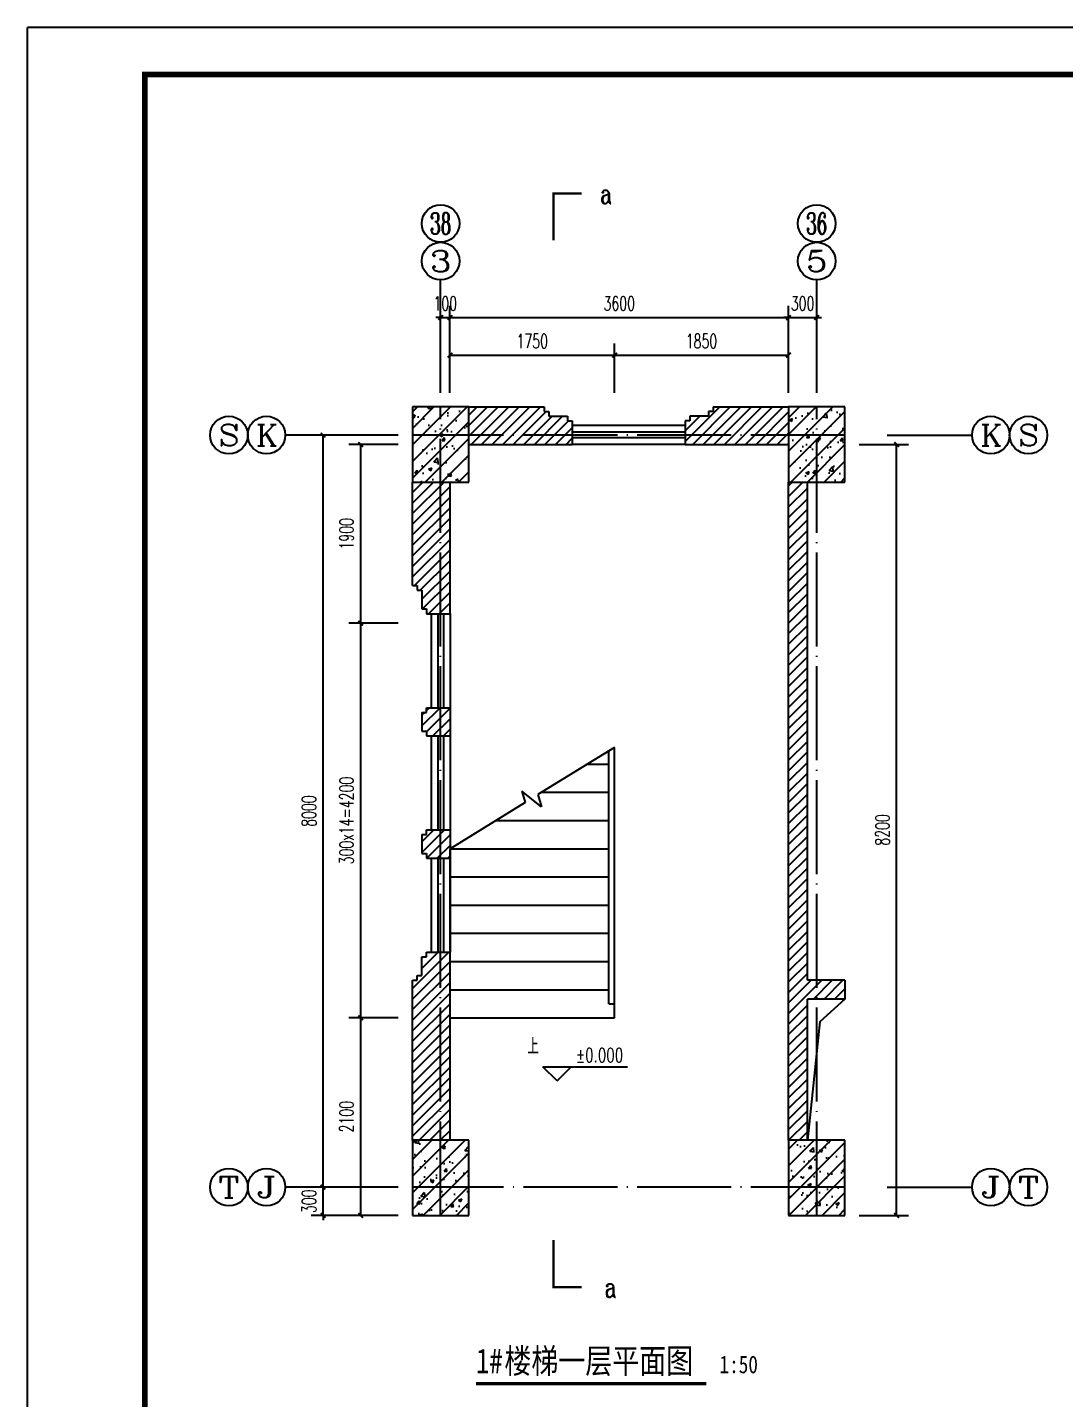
# Model space of a CAD drawing. Extents: x 307762 to 522490, y -326758 to -245675.
# Drawn here: x 307762 to 318792, y -260260 to -245675 of the extents above; entities that cross this region are included whole.
import ezdxf
from ezdxf.enums import TextEntityAlignment as Align

# ---------------------------------------------------------------- set-up
doc = ezdxf.new("R2010")
doc.units = 0
doc.header["$LTSCALE"] = 1000
doc.header["$MEASUREMENT"] = 0
doc.linetypes.add('DOTE', pattern=[2.42, 2, -0.2, 0.02, -0.2])
doc.layers.get('0').update_dxf_attribs({"linetype": 'CONTINUOUS'})
doc.layers.get('Defpoints').update_dxf_attribs({"color": 6, "linetype": 'CONTINUOUS'})
for name, color, linetype in [('A-墙线', 2, 'CONTINUOUS'), ('A-外窗', 145, 'CONTINUOUS'), ('A-门', 167, 'CONTINUOUS'), ('AXIS', 3, 'CONTINUOUS'), ('AXIS_TEXT', 7, 'CONTINUOUS'), ('COLUMN', 2, 'CONTINUOUS'), ('DIM_ELEV', 3, 'CONTINUOUS'), ('DIM_SYMB', 3, 'CONTINUOUS'), ('DOTE', 1, 'DOTE'), ('PUB_HATCH', 250, 'CONTINUOUS'), ('PUB_TEXT', 7, 'CONTINUOUS'), ('STAIR', 4, 'CONTINUOUS'), ('图框', 85, 'CONTINUOUS')]:
    doc.layers.add(name, color=color, linetype=linetype)
doc.styles.add('_TCH_AXIS', font='COMPLEX', dxfattribs={"bigfont": 'GBCBIG'})
doc.styles.add('_TCH_DIM', font='SIMPLEX', dxfattribs={"bigfont": 'GBCBIG'})
doc.styles.add('_TCH_LABEL', font='COMPLEX', dxfattribs={"bigfont": 'GBCBIG'})
doc.styles.add('COMPLEX', font='COMPLEX')
doc.styles.add('DIM_FONT', font='SIMPLEX.shx', dxfattribs={"width": 0.65})
doc.styles.add('房间名称', font='simhei.ttf', dxfattribs={"width": 0.8})
doc.dimstyles.new('DIMN50', dxfattribs={"dimscale": 0.5, "dimtxt": 300, "dimasz": 100, "dimexe": 250, "dimexo": 300, "dimgap": 150, "dimtad": 1, "dimdec": 0, "dimzin": 0, "dimdsep": 46, "dimtxsty": 'DIM_FONT', "dimblk": 'ARCHTICK', "dimcen": 0.09, "dimclrt": 7, "dimazin": 2, "dimtfac": 1, "dimtdec": 0, "dimtix": 1, "dimtmove": 2, "dimatfit": 3, "dimfxl": 0, "dimtolj": 1, "dimtzin": 0, "dimarcsym": 0})
pattern_1 = [(45, (0, 0), (-88.388348, 88.388348), []), (50, (0, 0), (358.6301, -31.37607), [37.5, -412.5]), (355, (0, 0), (-69.37567, 376.09607), [30, -330]), (100.4514, (29.9, -2.6), (289.2547, 344.71977), [31.8701, -350.57106]), (46.1842, (0, 100), (533.62052, -82.7595), [56.25, -618.75]), (96.6356, (44.47, 93.1), (467.33135, 487.05894), [47.80514, -525.8565]), (351.1842, (0, 100), (467.331, 487.0593), [45, -495]), (21, (50, 75), (298.45353, -201.30945), [37.5, -412.5]), (326, (50, 75), (121.65767, 362.57502), [30, -330]), (71.4514, (74.87, 58.22), (420.1113, 161.26525), [31.8701, -350.57106]), (37.5, (0, 0), (6.079928, 166.446927), [0, -326, 0, -335, 0, -331.25]), (7.5, (0, 0), (131.53477, 197.205856), [0, -191, 0, -318.5, 0, -126.25]), (327.5, (-111.5, 0), (266.91122, -11.277436), [0, -125, 0, -390, 0, -517.5]), (317.5, (-161.5, 0), (291.59308, 50.05249), [0, -162.5, 0, -259, 0, -367.5])]

# ---------------------------------------------------------------- blocks, each defined once
blk = doc.blocks.new('TJAD_TK_A1')
at = {"layer": '图框'}
for p in [(1341.38, 950.45), (500.38, 356.45)]:
    blk.add_line(p, (500.38, 950.45), dxfattribs=at)
at = {"layer": '图框', "const_width": 1.2}
blk.add_lwpolyline([(1331.38, 940.45), (525.38, 940.45), (525.38, 366.45), (1331.38, 366.45)], close=True, dxfattribs=at)
blk = doc.blocks.new('_ArchTick')
at = {"color": 0, "linetype": 'ByBlock', "const_width": 0.4}
blk.add_lwpolyline([(-0.5, -0.5), (0.5, 0.5)], dxfattribs=at)
blk = doc.blocks.new('*D537')
at = {"layer": 'AXIS', "color": 0, "lineweight": -2}
for p, q in [((312256, -249561), (312256, -249036)), ((314006, -249561), (314006, -249036)), ((312256, -249161), (314006, -249161))]:
    blk.add_line(p, q, dxfattribs=at)
at = {"layer": 'Defpoints', "color": 0}
for p in [(314006, -249161), (312256, -249711), (314006, -249711)]:
    blk.add_point(p, dxfattribs=at)
at = {"layer": 'AXIS', "color": 0, "lineweight": -2, "xscale": 50, "yscale": 50, "zscale": 50, "rotation": 180}
blk.add_blockref('_ArchTick', (312256, -249161), dxfattribs=at)
at = {"layer": 'AXIS', "color": 0, "lineweight": -2, "xscale": 50, "yscale": 50, "zscale": 50}
blk.add_blockref('_ArchTick', (314006, -249161), dxfattribs=at)
at = {"layer": 'AXIS', "color": 7, "insert": (313131, -249011), "char_height": 150, "attachment_point": 5, "style": 'DIM_FONT'}
blk.add_mtext('\\A1;1750', dxfattribs=at)
blk = doc.blocks.new('*D538')
at = {"layer": 'AXIS', "color": 0, "lineweight": -2}
for p, q in [((314006, -249561), (314006, -249036)), ((315856, -249561), (315856, -249036)), ((314006, -249161), (315856, -249161))]:
    blk.add_line(p, q, dxfattribs=at)
at = {"layer": 'Defpoints', "color": 0}
for p in [(315856, -249161), (314006, -249711), (315856, -249711)]:
    blk.add_point(p, dxfattribs=at)
at = {"layer": 'AXIS', "color": 0, "lineweight": -2, "xscale": 50, "yscale": 50, "zscale": 50, "rotation": 180}
blk.add_blockref('_ArchTick', (314006, -249161), dxfattribs=at)
at = {"layer": 'AXIS', "color": 0, "lineweight": -2, "xscale": 50, "yscale": 50, "zscale": 50}
blk.add_blockref('_ArchTick', (315856, -249161), dxfattribs=at)
at = {"layer": 'AXIS', "color": 7, "insert": (314931, -249011), "char_height": 150, "attachment_point": 5, "style": 'DIM_FONT'}
blk.add_mtext('\\A1;1850', dxfattribs=at)
blk = doc.blocks.new('*D539')
at = {"layer": 'AXIS', "color": 0, "lineweight": -2}
for p, q in [((312156, -249561), (312156, -248636)), ((312256, -249561), (312256, -248636)), ((312156, -248761), (312106, -248761)), ((312156, -248761), (312256, -248761)), ((312256, -248761), (312306, -248761))]:
    blk.add_line(p, q, dxfattribs=at)
at = {"layer": 'Defpoints', "color": 0}
for p in [(312256, -248761), (312156, -249711), (312256, -249711)]:
    blk.add_point(p, dxfattribs=at)
at = {"layer": 'AXIS', "color": 0, "lineweight": -2, "xscale": 50, "yscale": 50, "zscale": 50}
blk.add_blockref('_ArchTick', (312156, -248761), dxfattribs=at)
at = {"layer": 'AXIS', "color": 0, "lineweight": -2, "xscale": 50, "yscale": 50, "zscale": 50, "rotation": 180}
blk.add_blockref('_ArchTick', (312256, -248761), dxfattribs=at)
at = {"layer": 'AXIS', "color": 7, "insert": (312206, -248611), "char_height": 150, "attachment_point": 5, "style": 'DIM_FONT'}
blk.add_mtext('\\A1;100', dxfattribs=at)
blk = doc.blocks.new('*D540')
at = {"layer": 'AXIS', "color": 0, "lineweight": -2}
for p, q in [((312256, -249561), (312256, -248636)), ((315856, -249561), (315856, -248636)), ((312256, -248761), (315856, -248761))]:
    blk.add_line(p, q, dxfattribs=at)
at = {"layer": 'Defpoints', "color": 0}
for p in [(315856, -248761), (312256, -249711), (315856, -249711)]:
    blk.add_point(p, dxfattribs=at)
at = {"layer": 'AXIS', "color": 0, "lineweight": -2, "xscale": 50, "yscale": 50, "zscale": 50, "rotation": 180}
blk.add_blockref('_ArchTick', (312256, -248761), dxfattribs=at)
at = {"layer": 'AXIS', "color": 0, "lineweight": -2, "xscale": 50, "yscale": 50, "zscale": 50}
blk.add_blockref('_ArchTick', (315856, -248761), dxfattribs=at)
at = {"layer": 'AXIS', "color": 7, "insert": (314056, -248611), "char_height": 150, "attachment_point": 5, "style": 'DIM_FONT'}
blk.add_mtext('\\A1;3600', dxfattribs=at)
blk = doc.blocks.new('*D541')
at = {"layer": 'AXIS', "color": 0, "lineweight": -2}
for p, q in [((315856, -249561), (315856, -248636)), ((316156, -249561), (316156, -248636)), ((315856, -248761), (315806, -248761)), ((315856, -248761), (316156, -248761)), ((316156, -248761), (316206, -248761))]:
    blk.add_line(p, q, dxfattribs=at)
at = {"layer": 'Defpoints', "color": 0}
for p in [(316156, -248761), (315856, -249711), (316156, -249711)]:
    blk.add_point(p, dxfattribs=at)
at = {"layer": 'AXIS', "color": 0, "lineweight": -2, "xscale": 50, "yscale": 50, "zscale": 50}
blk.add_blockref('_ArchTick', (315856, -248761), dxfattribs=at)
at = {"layer": 'AXIS', "color": 0, "lineweight": -2, "xscale": 50, "yscale": 50, "zscale": 50, "rotation": 180}
blk.add_blockref('_ArchTick', (316156, -248761), dxfattribs=at)
at = {"layer": 'AXIS', "color": 7, "insert": (316006, -248611), "char_height": 150, "attachment_point": 5, "style": 'DIM_FONT'}
blk.add_mtext('\\A1;300', dxfattribs=at)
blk = doc.blocks.new('*D867')
at = {"layer": 'AXIS', "color": 0, "lineweight": -2}
for p, q in [((311706, -256211), (311181, -256211)), ((311306, -258311), (311306, -256211)), ((311706, -258311), (311181, -258311))]:
    blk.add_line(p, q, dxfattribs=at)
at = {"layer": 'Defpoints', "color": 0}
for p in [(311306, -256211), (311856, -256211), (311856, -258311)]:
    blk.add_point(p, dxfattribs=at)
at = {"layer": 'AXIS', "color": 0, "lineweight": -2, "xscale": 50, "yscale": 50, "zscale": 50}
for p, rotation in [((311306, -256211), 90), ((311306, -258311), 270)]:
    blk.add_blockref('_ArchTick', p, dxfattribs=dict(at, rotation=rotation))
at = {"layer": 'AXIS', "color": 7, "insert": (311156, -257261), "char_height": 150, "attachment_point": 5, "rotation": 90, "style": 'DIM_FONT'}
blk.add_mtext('\\A1;2100', dxfattribs=at)
blk = doc.blocks.new('*D868')
at = {"layer": 'AXIS', "color": 0, "lineweight": -2}
for p, q in [((311706, -252011), (311181, -252011)), ((311306, -256211), (311306, -252011)), ((311706, -256211), (311181, -256211))]:
    blk.add_line(p, q, dxfattribs=at)
at = {"layer": 'Defpoints', "color": 0}
for p in [(311306, -252011), (311856, -252011), (311856, -256211)]:
    blk.add_point(p, dxfattribs=at)
at = {"layer": 'AXIS', "color": 0, "lineweight": -2, "xscale": 50, "yscale": 50, "zscale": 50}
for p, rotation in [((311306, -252011), 90), ((311306, -256211), 270)]:
    blk.add_blockref('_ArchTick', p, dxfattribs=dict(at, rotation=rotation))
at = {"layer": 'AXIS', "color": 7, "insert": (311156, -254111), "char_height": 150, "attachment_point": 5, "rotation": 90, "style": 'DIM_FONT'}
blk.add_mtext('\\A1;300x14=4200', dxfattribs=at)
blk = doc.blocks.new('*D869')
at = {"layer": 'AXIS', "color": 0, "lineweight": -2}
for p, q in [((311706, -250111), (311181, -250111)), ((311306, -252011), (311306, -250111)), ((311706, -252011), (311181, -252011))]:
    blk.add_line(p, q, dxfattribs=at)
at = {"layer": 'Defpoints', "color": 0}
for p in [(311306, -250111), (311856, -250111), (311856, -252011)]:
    blk.add_point(p, dxfattribs=at)
at = {"layer": 'AXIS', "color": 0, "lineweight": -2, "xscale": 50, "yscale": 50, "zscale": 50}
for p, rotation in [((311306, -250111), 90), ((311306, -252011), 270)]:
    blk.add_blockref('_ArchTick', p, dxfattribs=dict(at, rotation=rotation))
at = {"layer": 'AXIS', "color": 7, "insert": (311156, -251061), "char_height": 150, "attachment_point": 5, "rotation": 90, "style": 'DIM_FONT'}
blk.add_mtext('\\A1;1900', dxfattribs=at)
blk = doc.blocks.new('*D870')
at = {"layer": 'AXIS', "color": 0, "lineweight": -2}
for p, q in [((310906, -258011), (310906, -257961)), ((311706, -258011), (310781, -258011)), ((310906, -258311), (310906, -258011)), ((311706, -258311), (310781, -258311)), ((310906, -258311), (310906, -258361))]:
    blk.add_line(p, q, dxfattribs=at)
at = {"layer": 'Defpoints', "color": 0}
for p in [(310906, -258011), (311856, -258011), (311856, -258311)]:
    blk.add_point(p, dxfattribs=at)
at = {"layer": 'AXIS', "color": 0, "lineweight": -2, "xscale": 50, "yscale": 50, "zscale": 50}
for p, rotation in [((310906, -258011), 270), ((310906, -258311), 90)]:
    blk.add_blockref('_ArchTick', p, dxfattribs=dict(at, rotation=rotation))
at = {"layer": 'AXIS', "color": 7, "insert": (310756, -258161), "char_height": 150, "attachment_point": 5, "rotation": 90, "style": 'DIM_FONT'}
blk.add_mtext('\\A1;300', dxfattribs=at)
blk = doc.blocks.new('*D871')
at = {"layer": 'AXIS', "color": 0, "lineweight": -2}
for p, q in [((311706, -250011), (310781, -250011)), ((310906, -258011), (310906, -250011)), ((311706, -258011), (310781, -258011))]:
    blk.add_line(p, q, dxfattribs=at)
at = {"layer": 'Defpoints', "color": 0}
for p in [(310906, -250011), (311856, -250011), (311856, -258011)]:
    blk.add_point(p, dxfattribs=at)
at = {"layer": 'AXIS', "color": 0, "lineweight": -2, "xscale": 50, "yscale": 50, "zscale": 50}
for p, rotation in [((310906, -250011), 90), ((310906, -258011), 270)]:
    blk.add_blockref('_ArchTick', p, dxfattribs=dict(at, rotation=rotation))
at = {"layer": 'AXIS', "color": 7, "insert": (310756, -254011), "char_height": 150, "attachment_point": 5, "rotation": 90, "style": 'DIM_FONT'}
blk.add_mtext('\\A1;8000', dxfattribs=at)
blk = doc.blocks.new('*D872')
at = {"layer": 'AXIS', "color": 0, "lineweight": -2}
for p, q in [((316606, -250111), (317131, -250111)), ((317006, -258311), (317006, -250111)), ((316606, -258311), (317131, -258311))]:
    blk.add_line(p, q, dxfattribs=at)
at = {"layer": 'Defpoints', "color": 0}
for p in [(316456, -250111), (317006, -250111), (316456, -258311)]:
    blk.add_point(p, dxfattribs=at)
at = {"layer": 'AXIS', "color": 0, "lineweight": -2, "xscale": 50, "yscale": 50, "zscale": 50}
for p, rotation in [((317006, -250111), 90), ((317006, -258311), 270)]:
    blk.add_blockref('_ArchTick', p, dxfattribs=dict(at, rotation=rotation))
at = {"layer": 'AXIS', "color": 7, "insert": (316856, -254211), "char_height": 150, "attachment_point": 5, "rotation": 90, "style": 'DIM_FONT'}
blk.add_mtext('\\A1;8200', dxfattribs=at)
blk = doc.blocks.new('_AXISO')
blk.add_circle((0, 0), 0.5)
at = {"layer": 'AXIS_TEXT', "style": 'COMPLEX', "width": 1.041667}
blk.add_attdef('A', text='', height=0.56, dxfattribs=at).set_placement((-0.25, -0.28), (0.25, -0.28), align=Align.FIT)

msp = doc.modelspace()

# ---------------------------------------------------------------- hatches: boundary and pattern name
at = {"layer": 'PUB_HATCH'}
h = msp.add_hatch(dxfattribs=at)
h.set_pattern_fill('ANSI31', color=256, scale=50, style=0)
h.set_pattern_definition([(45, (315856.46, -257510.82), (-56.1266, 56.1266), [])])
h.paths.add_polyline_path([(315856.5, -249710.8), (315056.5, -249710.8), (315056.5, -249760.8), (315006.5, -249760.8), (315006.5, -249810.8), (314806.5, -249810.8), (314806.5, -249860.8), (314756.5, -249860.8), (314756.5, -250110.8), (315856.5, -250110.8)])
h.paths.add_polyline_path([(313556.5, -249860.8), (313506.5, -249860.8), (313506.5, -249810.8), (313306.5, -249810.8), (313306.5, -249760.8), (313256.5, -249760.8), (313256.5, -249710.8), (312456.5, -249710.8), (312456.5, -250110.8), (313556.5, -250110.8)])
h.paths.add_polyline_path([(312256.5, -250510.8), (311856.5, -250510.8), (311856.5, -251610.8), (311906.5, -251610.8), (311906.5, -251660.8), (311956.5, -251660.8), (311956.5, -251860.8), (312006.5, -251860.8), (312006.5, -251910.8), (312256.5, -251910.8)])
h.paths.add_polyline_path([(312256.5, -252910.8), (312006.5, -252910.8), (312006.5, -252960.8), (311956.5, -252960.8), (311956.5, -253160.8), (312006.5, -253160.8), (312006.5, -253210.8), (312256.5, -253210.8)])
h.paths.add_polyline_path([(312256.5, -254210.8), (312006.5, -254210.8), (312006.5, -254260.8), (311956.5, -254260.8), (311956.5, -254460.8), (312006.5, -254460.8), (312006.5, -254510.8), (312256.5, -254510.8)])
h.paths.add_polyline_path([(312256.5, -255510.8), (312006.5, -255510.8), (312006.5, -255560.8), (311956.5, -255560.8), (311956.5, -255760.8), (311906.5, -255760.8), (311906.5, -255810.8), (311856.5, -255810.8), (311856.5, -257510.8), (312256.5, -257510.8)])
h.paths.add_polyline_path([(315856.5, -250510.8), (316056.5, -250510.8), (316056.5, -257510.8), (315856.5, -257510.8)])
h.paths.add_polyline_path([(316456.5, -255810.8), (316056.5, -255810.8), (316056.5, -256010.8), (316456.5, -256010.8)])
h = msp.add_hatch(dxfattribs=at)
h.set_pattern_fill('钢筋混凝土', color=256, scale=50, style=0)
h.set_pattern_definition(pattern_1)
h.paths.add_polyline_path([(312456.5, -249710.8), (311856.5, -249710.8), (311856.5, -250510.8), (312456.5, -250510.8)])
h = msp.add_hatch(dxfattribs=at)
h.set_pattern_fill('钢筋混凝土', color=256, scale=50, style=0)
h.set_pattern_definition(pattern_1)
h.paths.add_polyline_path([(316456.5, -249710.8), (315856.5, -249710.8), (315856.5, -250510.8), (316456.5, -250510.8)])
h = msp.add_hatch(dxfattribs=at)
h.set_pattern_fill('钢筋混凝土', color=256, scale=50, style=0)
h.set_pattern_definition(pattern_1)
h.paths.add_polyline_path([(312456.5, -257510.8), (311856.5, -257510.8), (311856.5, -258310.8), (312456.5, -258310.8)])
h = msp.add_hatch(dxfattribs=at)
h.set_pattern_fill('钢筋混凝土', color=256, scale=50, style=0)
h.set_pattern_definition(pattern_1)
h.paths.add_polyline_path([(316456.5, -257510.8), (315856.5, -257510.8), (315856.5, -258310.8), (316456.5, -258310.8)])

# ---------------------------------------------------------------- linework, layer by layer
at = {"layer": 'A-墙线'}
for p, q in [((312456.5, -249710.8), (313256.5, -249710.8)), ((313256.5, -249710.8), (313256.5, -249760.8)), ((313256.5, -249760.8), (313306.5, -249760.8)), ((313306.5, -249760.8), (313306.5, -249810.8)), ((313306.5, -249810.8), (313506.5, -249810.8)), ((313506.5, -249810.8), (313506.5, -249860.8)), ((315006.5, -249810.8), (314806.5, -249810.8)), ((314806.5, -249810.8), (314806.5, -249860.8)), ((315006.5, -249760.8), (315006.5, -249810.8)), ((315056.5, -249760.8), (315006.5, -249760.8)), ((315056.5, -249710.8), (315856.5, -249710.8)), ((315056.5, -249710.8), (315056.5, -249760.8)), ((313506.5, -249860.8), (313556.5, -249860.8)), ((313556.5, -249860.8), (313556.5, -250110.8)), ((314806.5, -249860.8), (314756.5, -249860.8)), ((314756.5, -249860.8), (314756.5, -250110.8)), ((312456.5, -250110.8), (313556.5, -250110.8)), ((314756.5, -250110.8), (315856.5, -250110.8)), ((311856.5, -251610.8), (311856.5, -250510.8)), ((312256.5, -251910.8), (312256.5, -250510.8)), ((315856.5, -257510.8), (315856.5, -250510.8)), ((316056.5, -255810.8), (316056.5, -250510.8)), ((311856.5, -251610.8), (311906.5, -251610.8)), ((311906.5, -251610.8), (311906.5, -251660.8)), ((311906.5, -251660.8), (311956.5, -251660.8)), ((311956.5, -251660.8), (311956.5, -251860.8)), ((311956.5, -251860.8), (312006.5, -251860.8)), ((312006.5, -251860.8), (312006.5, -251910.8)), ((312006.5, -251910.8), (312256.5, -251910.8)), ((311956.5, -252960.8), (311956.5, -253160.8)), ((311956.5, -252960.8), (312006.5, -252960.8)), ((312006.5, -252960.8), (312006.5, -252910.8)), ((312006.5, -252910.8), (312256.5, -252910.8)), ((312256.5, -252910.8), (312256.5, -253210.8)), ((311956.5, -253160.8), (312006.5, -253160.8)), ((312006.5, -253160.8), (312006.5, -253210.8)), ((312006.5, -253210.8), (312256.5, -253210.8)), ((311956.5, -254260.8), (311956.5, -254460.8)), ((311956.5, -254260.8), (312006.5, -254260.8)), ((312006.5, -254260.8), (312006.5, -254210.8)), ((312006.5, -254210.8), (312256.5, -254210.8)), ((312256.5, -254210.8), (312256.5, -254510.8)), ((311956.5, -254460.8), (312006.5, -254460.8)), ((312006.5, -254460.8), (312006.5, -254510.8)), ((312006.5, -254510.8), (312256.5, -254510.8)), ((312006.5, -255560.8), (312006.5, -255510.8)), ((312006.5, -255510.8), (312256.5, -255510.8)), ((312256.5, -257510.8), (312256.5, -255510.8)), ((311956.5, -255560.8), (312006.5, -255560.8)), ((311956.5, -255760.8), (311956.5, -255560.8)), ((311856.5, -257510.8), (311856.5, -255810.8)), ((311856.5, -255810.8), (311906.5, -255810.8)), ((311906.5, -255810.8), (311906.5, -255760.8)), ((311906.5, -255760.8), (311956.5, -255760.8)), ((316456.5, -255810.8), (316056.5, -255810.8)), ((316056.5, -257510.8), (316056.5, -256010.8)), ((316456.5, -256010.8), (316056.5, -256010.8))]:
    msp.add_line(p, q, dxfattribs=at)
at = {"layer": 'A-外窗'}
for p, q in [((314756.5, -249910.8), (313556.5, -249910.8)), ((314756.5, -249980.8), (313556.5, -249980.8)), ((314756.5, -250040.8), (313556.5, -250040.8)), ((314756.5, -250110.8), (313556.5, -250110.8)), ((312056.5, -251910.8), (312056.5, -252910.8)), ((312126.5, -251910.8), (312126.5, -252910.8)), ((312186.5, -251910.8), (312186.5, -252910.8)), ((312256.5, -251910.8), (312256.5, -252910.8)), ((312056.5, -253210.8), (312056.5, -254210.8)), ((312126.5, -253210.8), (312126.5, -254210.8)), ((312186.5, -253210.8), (312186.5, -254210.8)), ((312256.5, -253210.8), (312256.5, -254210.8)), ((312056.5, -254510.8), (312056.5, -255510.8)), ((312126.5, -254510.8), (312126.5, -255510.8)), ((312186.5, -254510.8), (312186.5, -255510.8)), ((312256.5, -254510.8), (312256.5, -255510.8))]:
    msp.add_line(p, q, dxfattribs=at)
at = {"layer": 'A-门'}
msp.add_lwpolyline([(316456.5, -256010.8), (316188.2, -256250.9), (316056.5, -257510.8)], dxfattribs=at)
at = {"layer": 'AXIS'}
for p, q in [((312156.5, -247960.8), (312156.5, -247960.8)), ((316156.5, -247960.8), (316156.5, -247960.8)), ((312156.5, -249560.8), (312156.5, -248360.8)), ((316156.5, -249560.8), (316156.5, -248360.8)), ((310104.7, -250010.8), (310104.7, -250010.8)), ((311706.5, -250010.8), (310504.7, -250010.8)), ((316906.5, -250010.8), (317808.2, -250010.8)), ((318208.2, -250010.8), (318208.2, -250010.8)), ((310104.7, -258010.8), (310104.7, -258010.8)), ((311706.5, -258010.8), (310504.7, -258010.8)), ((316906.5, -258010.8), (317808.2, -258010.8)), ((318208.2, -258010.8), (318208.2, -258010.8))]:
    msp.add_line(p, q, dxfattribs=at)
at = {"layer": 'COLUMN'}
for p, q in [((312456.5, -249710.8), (311856.5, -249710.8)), ((311856.5, -249710.8), (311856.5, -250510.8)), ((312456.5, -250510.8), (312456.5, -249710.8)), ((316456.5, -249710.8), (315856.5, -249710.8)), ((315856.5, -249710.8), (315856.5, -250510.8)), ((316456.5, -250510.8), (316456.5, -249710.8)), ((311856.5, -250510.8), (312456.5, -250510.8)), ((315856.5, -250510.8), (316456.5, -250510.8)), ((312456.5, -257510.8), (311856.5, -257510.8)), ((311856.5, -257510.8), (311856.5, -258310.8)), ((312456.5, -258310.8), (312456.5, -257510.8)), ((316456.5, -257510.8), (315856.5, -257510.8)), ((315856.5, -257510.8), (315856.5, -258310.8)), ((316456.5, -258310.8), (316456.5, -257510.8)), ((311856.5, -258310.8), (312456.5, -258310.8)), ((315856.5, -258310.8), (316456.5, -258310.8))]:
    msp.add_line(p, q, dxfattribs=at)
at = {"layer": 'Defpoints'}
msp.add_line((316456.5, -255810.8), (316456.5, -256010.8), dxfattribs=at)
at = {"layer": 'DIM_ELEV'}
for p, q in [((313394.3, -256880.9), (313244.3, -256730.9)), ((313244.3, -256730.9), (314144.3, -256730.9)), ((313394.3, -256880.9), (313544.3, -256730.9))]:
    msp.add_line(p, q, dxfattribs=at)
at = {"layer": 'DIM_SYMB'}
for points, const_width in [([(313355.3, -247941.2), (313355.3, -247441.2), (313655.3, -247441.2)], 25), ([(313655.3, -259073.3), (313355.3, -259073.3), (313355.3, -258573.3)], 25), ([(312531.9, -260101.6), (314982.5, -260101.6)], 35)]:
    msp.add_lwpolyline(points, dxfattribs=dict(at, const_width=const_width))
msp.add_lwpolyline([(313131.5, -256210.8, 0, 0, 0), (313131.5, -254210.8, 40, 0, 0), (313131.5, -254060.8, 0, 0, 0)], format="xyseb", dxfattribs=at)
at = {"layer": 'DOTE', "ltscale": 0.5}
for p, q in [((312156.5, -258310.8), (312156.5, -249710.8)), ((316156.5, -258310.8), (316156.5, -249710.8)), ((316456.5, -250010.8), (311856.5, -250010.8)), ((316456.5, -258010.8), (311856.5, -258010.8))]:
    msp.add_line(p, q, dxfattribs=at)
at = {"layer": 'PUB_HATCH', "color": 1}
msp.add_lwpolyline([(345311.7, -246175.1), (309011.7, -246175.1), (309011.7, -274875.1), (345311.7, -274875.1)], close=True, dxfattribs=at)
at = {"layer": 'STAIR'}
for p, q in [((314006.5, -253333.1), (313191, -253835.3)), ((313946.5, -256060.8), (313946.5, -253370.1)), ((314006.5, -256060.8), (314006.5, -253333.1)), ((314006.5, -256060.8), (314006.5, -253333.1)), ((313717.9, -253510.8), (313946.5, -253510.8)), ((313229.6, -253964.7), (313018.7, -253797.7)), ((313018.7, -253797.7), (313055, -253919.1)), ((313022.6, -253810.8), (313035.3, -253810.8)), ((313191, -253835.3), (313229.6, -253964.7)), ((313230.7, -253810.8), (313946.5, -253810.8)), ((313055, -253919.1), (312256.5, -254410.8)), ((312743.6, -254110.8), (313946.5, -254110.8)), ((312256.5, -254410.8), (313946.5, -254410.8)), ((312256.5, -256210.8), (312256.5, -254410.8)), ((312256.5, -254710.8), (313946.5, -254710.8)), ((312256.5, -255010.8), (313946.5, -255010.8)), ((312256.5, -255310.8), (313946.5, -255310.8)), ((312256.5, -255610.8), (313946.5, -255610.8)), ((312256.5, -255910.8), (313946.5, -255910.8)), ((313946.5, -256060.8), (314006.5, -256060.8)), ((314006.5, -256210.8), (314006.5, -256060.8)), ((312256.5, -256210.8), (314006.5, -256210.8))]:
    msp.add_line(p, q, dxfattribs=at)

# ---------------------------------------------------------------- block references
at = {"layer": 'AXIS'}
ref = msp.add_blockref('_AXISO', (312156.5, -247760.8), dxfattribs=dict(at, xscale=400, yscale=400, zscale=400))
ref.add_attrib('A', '38', dxfattribs={"layer": 'AXIS_TEXT', "height": 226.27, "style": '_TCH_AXIS', "width": 0.636364}).set_placement((312043.3, -247874), (312269.6, -247874), align=Align.FIT)
ref = msp.add_blockref('_AXISO', (316156.5, -247760.8), dxfattribs=dict(at, xscale=400, yscale=400, zscale=400))
ref.add_attrib('A', '36', dxfattribs={"layer": 'AXIS_TEXT', "height": 226.27, "style": '_TCH_AXIS', "width": 0.636364}).set_placement((316043.3, -247874), (316269.6, -247874), align=Align.FIT)
ref = msp.add_blockref('_AXISO', (312156.5, -248160.8), dxfattribs=dict(at, xscale=400, yscale=400, zscale=400))
ref.add_attrib('A', '3', dxfattribs={"layer": 'AXIS_TEXT', "height": 226.3, "style": '_TCH_AXIS', "width": 1.5}).set_placement((312043.3, -248274), (312269.6, -248274), align=Align.FIT)
ref = msp.add_blockref('_AXISO', (316156.5, -248160.8), dxfattribs=dict(at, xscale=400, yscale=400, zscale=400))
ref.add_attrib('A', '5', dxfattribs={"layer": 'AXIS_TEXT', "height": 226.3, "style": '_TCH_AXIS', "width": 1.5}).set_placement((316043.3, -248274), (316269.6, -248274), align=Align.FIT)
ref = msp.add_blockref('_AXISO', (309904.7, -250010.8), dxfattribs=dict(at, xscale=400, yscale=400, zscale=400))
ref.add_attrib('A', 'S', dxfattribs={"layer": 'AXIS_TEXT', "height": 226.3, "style": '_TCH_AXIS', "width": 1.5}).set_placement((309791.6, -250124), (310017.8, -250124), align=Align.FIT)
ref = msp.add_blockref('_AXISO', (310304.7, -250010.8), dxfattribs=dict(at, xscale=400, yscale=400, zscale=400))
ref.add_attrib('A', 'K', dxfattribs={"layer": 'AXIS_TEXT', "height": 226.3, "style": '_TCH_AXIS', "width": 1.105263}).set_placement((310191.6, -250124), (310417.8, -250124), align=Align.FIT)
ref = msp.add_blockref('_AXISO', (318008.2, -250010.8), dxfattribs=dict(at, xscale=400, yscale=400, zscale=400))
ref.add_attrib('A', 'K', dxfattribs={"layer": 'AXIS_TEXT', "height": 226.3, "style": '_TCH_AXIS', "width": 1.105263}).set_placement((317895.1, -250124), (318121.4, -250124), align=Align.FIT)
ref = msp.add_blockref('_AXISO', (318408.2, -250010.8), dxfattribs=dict(at, xscale=400, yscale=400, zscale=400))
ref.add_attrib('A', 'S', dxfattribs={"layer": 'AXIS_TEXT', "height": 226.3, "style": '_TCH_AXIS', "width": 1.5}).set_placement((318295.1, -250124), (318521.4, -250124), align=Align.FIT)
ref = msp.add_blockref('_AXISO', (309904.7, -258010.8), dxfattribs=dict(at, xscale=400, yscale=400, zscale=400))
ref.add_attrib('A', 'T', dxfattribs={"layer": 'AXIS_TEXT', "height": 226.3, "style": '_TCH_AXIS', "width": 1.4}).set_placement((309791.6, -258124), (310017.8, -258124), align=Align.FIT)
ref = msp.add_blockref('_AXISO', (310304.7, -258010.8), dxfattribs=dict(at, xscale=400, yscale=400, zscale=400))
ref.add_attrib('A', 'J', dxfattribs={"layer": 'AXIS_TEXT', "height": 226.3, "style": '_TCH_AXIS', "width": 1.909091}).set_placement((310191.6, -258124), (310417.8, -258124), align=Align.FIT)
ref = msp.add_blockref('_AXISO', (318008.2, -258010.8), dxfattribs=dict(at, xscale=400, yscale=400, zscale=400))
ref.add_attrib('A', 'J', dxfattribs={"layer": 'AXIS_TEXT', "height": 226.3, "style": '_TCH_AXIS', "width": 1.909091}).set_placement((317895.1, -258124), (318121.4, -258124), align=Align.FIT)
ref = msp.add_blockref('_AXISO', (318408.2, -258010.8), dxfattribs=dict(at, xscale=400, yscale=400, zscale=400))
ref.add_attrib('A', 'T', dxfattribs={"layer": 'AXIS_TEXT', "height": 226.3, "style": '_TCH_AXIS', "width": 1.4}).set_placement((318295.1, -258124), (318521.4, -258124), align=Align.FIT)
at = {"layer": '图框', "xscale": 50, "yscale": 50, "zscale": 50}
msp.add_blockref('TJAD_TK_A1', (282742.8, -293197.5), dxfattribs=at)

# ---------------------------------------------------------------- texts
at = {"layer": 'PUB_TEXT'}
for s, height, style, width, p in [('a', 212.5, '_TCH_LABEL', 0.705882, (313851.8, -247547.5)), ('%%P0.000', 148.75, '_TCH_DIM', 0.705882, (313594.3, -256680.9)), ('a', 212.5, '_TCH_LABEL', 0.705882, (313900.1, -259179.5)), ('1#', 262.87, '房间名称', 0.8, (312531.9, -259990.2)), ('楼梯一层平面图', 262.87, '房间名称', 0.8, (312834.3, -259990.2)), ('1:50', 187.76, '房间名称', 0.8, (315122.5, -259990.2))]:
    msp.add_text(s, height=height, dxfattribs=dict(at, style=style, width=width)).set_placement(p)
at = {"layer": 'PUB_TEXT', "style": '_TCH_DIM'}
msp.add_text('上', height=168.8, dxfattribs=at).set_placement((313079.3, -256595.8))

# ---------------------------------------------------------------- dimensions: what is measured, and where the dimension line sits
at = {"layer": 'AXIS'}
for p1, p2, distance, picture, middle in [((312156.5, -249710.8), (312256.5, -249710.8), 950, '*D539', (312206.5, -248610.8)), ((312256.5, -249710.8), (315856.5, -249710.8), 950, '*D540', (314056.5, -248610.8)), ((315856.5, -249710.8), (316156.5, -249710.8), 950, '*D541', (316006.5, -248610.8)), ((312256.5, -249710.8), (314006.5, -249710.8), 550, '*D537', (313131.5, -249010.8)), ((314006.5, -249710.8), (315856.5, -249710.8), 550, '*D538', (314931.5, -249010.8)), ((311856.5, -258010.8), (311856.5, -250010.8), 950, '*D871', (310756.5, -254010.8)), ((311856.5, -252010.8), (311856.5, -250110.8), 550, '*D869', (311156.5, -251060.8)), ((316456.5, -258310.8), (316456.5, -250110.8), -550, '*D872', (316856.5, -254210.8)), ((311856.5, -258310.8), (311856.5, -256210.8), 550, '*D867', (311156.5, -257260.8)), ((311856.5, -258310.8), (311856.5, -258010.8), 950, '*D870', (310756.5, -258160.8))]:
    dim = msp.add_aligned_dim(p1=p1, p2=p2, distance=distance, dimstyle='DIMN50', dxfattribs=at)
    dim.commit()
    dim.dimension.update_dxf_attribs({"geometry": picture, "text_midpoint": middle})
dim = msp.add_aligned_dim(p1=(311856.5, -256210.8), p2=(311856.5, -252010.8), distance=550, text='300x14=4200', dimstyle='DIMN50', dxfattribs=at)
dim.commit()
dim.dimension.update_dxf_attribs({"geometry": '*D868', "text_midpoint": (311156.5, -254110.8)})

doc.saveas('drawing.dxf')
